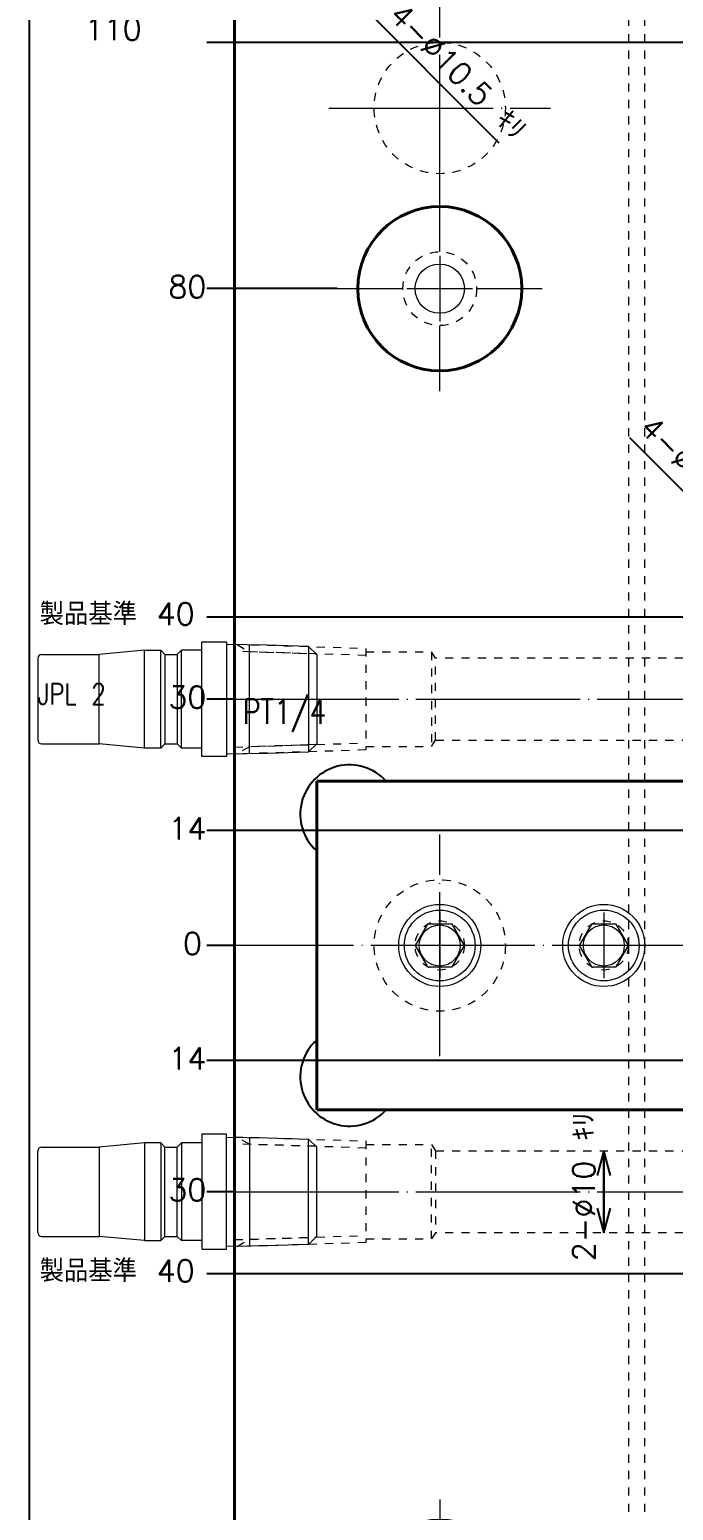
# Model space of a CAD drawing. Extents: x -178 to 604, y -587 to 345.
# Drawn here: x 250 to 328.5, y -68.8 to 111.6 of the extents above; entities that cross this region are included whole.
import ezdxf

# ---------------------------------------------------------------- set-up
doc = ezdxf.new("R2010")
doc.units = 0
doc.header["$MEASUREMENT"] = 0
for name, pattern in [('BORDER', [22, 20, -1, 0, -1]), ('PHANTOM', [35, 30, -1, 1, -1, 1, -1]), ('STITCH', [2, 1, -1])]:
    doc.linetypes.add(name, pattern=pattern)
for name, color, linetype in [('11', 7, 'Continuous'), ('12', 7, 'Continuous'), ('20', 7, 'Continuous'), ('寸法線', 7, 'Continuous')]:
    doc.layers.add(name, color=color, linetype=linetype)
doc.styles.get("Standard").update_dxf_attribs({"font": 'txt', "bigfont": 'extfont'})
doc.dimstyles.new('VELDIM0', dxfattribs={"dimtxt": 2.69875, "dimasz": 3.000166, "dimexe": 0.5, "dimexo": 0.0625, "dimgap": 0.09, "dimtad": 0, "dimdec": 3, "dimdsep": 46, "dimtxsty": 'Standard', "dimcen": 0.09, "dimdle": 3, "dimadec": 0, "dimazin": 0, "dimtfac": 1, "dimtdec": 4, "dimtofl": 0, "dimtmove": 0, "dimatfit": 3, "dimfxl": 1, "dimtolj": 1, "dimtzin": 0, "dimarcsym": 0})
doc.dimstyles.new('VELDIM1', dxfattribs={"dimtxt": 2.69875, "dimasz": 3.000166, "dimexe": 0.5, "dimexo": 0.0625, "dimgap": 0.09, "dimtad": 0, "dimdec": 3, "dimdsep": 46, "dimtxsty": 'Standard', "dimcen": 0.09, "dimdle": 2, "dimadec": 0, "dimazin": 0, "dimtfac": 1, "dimtdec": 4, "dimtofl": 0, "dimtmove": 0, "dimatfit": 3, "dimfxl": 1, "dimtolj": 1, "dimtzin": 0, "dimarcsym": 0})
doc.dimstyles.new('VELDIM2', dxfattribs={"dimtxt": 2.69875, "dimasz": 3.000166, "dimexe": 1.25, "dimexo": 0.0625, "dimgap": 0.09, "dimtad": 0, "dimdec": 3, "dimdsep": 46, "dimtxsty": 'Standard', "dimcen": 0.09, "dimdle": 5, "dimadec": 0, "dimazin": 0, "dimtfac": 1, "dimtdec": 4, "dimtofl": 0, "dimtmove": 0, "dimatfit": 3, "dimfxl": 1, "dimtolj": 1, "dimtzin": 0, "dimarcsym": 0})

# ---------------------------------------------------------------- blocks, each defined once
blk = doc.blocks.new('CLUMP66')
at = {"layer": '11', "color": 5, "linetype": 'PHANTOM', "lineweight": 5}
for p, q in [((300, 84), (300, 76)), ((296, 80), (304, 80))]:
    blk.add_line(p, q, dxfattribs=at)
at = {"layer": '11', "linetype": 'STITCH', "lineweight": 5}
blk.add_circle((300, 80), 4.5, dxfattribs=at)
at = {"layer": '11', "lineweight": 13}
blk.add_circle((300, 80), 3, dxfattribs=at)
blk = doc.blocks.new('*D157')
at = {"color": 0}
for p, q in [((288.71, 116.29), (307.22, 97.78)), ((291.4, 114.73), (288.71, 116.29)), ((288.71, 116.29), (290.27, 113.6))]:
    blk.add_line(p, q, dxfattribs=at)
blk.add_text('4-%%c10.5 ｷﾘ', height=2.6987, rotation=315, dxfattribs=at).set_placement((293.66, 113.1))
blk = doc.blocks.new('*D168')
at = {"color": 0}
for p, q in [((320, -25), (319.2, -28)), ((320, -25), (320, -25)), ((320, -35), (320, -25)), ((320, -25), (320, -35)), ((320, -25), (320, -25)), ((320, -25), (320, -28)), ((320.8, -28), (320, -25)), ((319.2, -32), (320, -35)), ((320, -35), (320, -32)), ((320, -35), (320.8, -32)), ((320, -35), (320, -35)), ((320, -35), (320, -35))]:
    blk.add_line(p, q, dxfattribs=at)
blk.add_text('2-%%c10 ｷﾘ', height=2.699, rotation=90, dxfattribs=at).set_placement((318.91, -38.46))
blk = doc.blocks.new('*D183')
at = {"color": 0}
for p, q in [((271.67, -30), (271.59, -30)), ((273.33, -30), (271.67, -30)), ((275, -30), (273.33, -30))]:
    blk.add_line(p, q, dxfattribs=at)
blk.add_text('30', height=2.699, dxfattribs=at).set_placement((266.93, -31.11))
blk = doc.blocks.new('*D184')
at = {"color": 0}
for p, q in [((271.67, 0), (271.59, 0)), ((273.33, 0), (271.67, 0)), ((275, 0), (273.33, 0))]:
    blk.add_line(p, q, dxfattribs=at)
blk.add_text('0', height=2.7, dxfattribs=at).set_placement((268.69, -1.11))
blk = doc.blocks.new('CLUMP93')
at = {"layer": '20', "color": 5, "linetype": 'BORDER', "lineweight": 5}
for p, q in [((300, -67.5), (300, -75.5)), ((287.5, -80), (295.5, -80)), ((304.5, -80), (312.5, -80)), ((300, -84.5), (300, -92.5))]:
    blk.add_line(p, q, dxfattribs=at)
at = {"layer": '20', "lineweight": 40}
blk.add_circle((300, -80), 10, dxfattribs=at)
blk = doc.blocks.new('*D486')
at = {"color": 0}
for p, q in [((349.17, 35.83), (323.18, 61.82)), ((349.17, 35.83), (347.61, 38.52)), ((346.48, 37.39), (349.17, 35.83))]:
    blk.add_line(p, q, dxfattribs=at)
blk.add_text('4-%%c16.5(Pｰ12 Oﾘﾝｸﾞ)', height=2.6987, rotation=315, dxfattribs=at).set_placement((324.2, 62.84))
blk = doc.blocks.new('CLUMP266')
at = {"layer": '20', "color": 5, "linetype": 'BORDER', "lineweight": 5}
for p, q in [((300, 84.5), (300, 92.5)), ((287.5, 80), (295.5, 80)), ((304.5, 80), (312.5, 80)), ((300, 67.5), (300, 75.5))]:
    blk.add_line(p, q, dxfattribs=at)
at = {"layer": '20', "lineweight": 40}
blk.add_circle((300, 80), 10, dxfattribs=at)
blk = doc.blocks.new('*D581')
at = {"color": 0}
for p, q in [((275.83, -80), (271.59, -80)), ((281.67, -80), (275.83, -80)), ((287.5, -80), (281.67, -80))]:
    blk.add_line(p, q, dxfattribs=at)
blk.add_text('80', height=2.699, dxfattribs=at).set_placement((266.93, -81.11))
blk = doc.blocks.new('CLUMP314')
at = {"layer": '12', "linetype": 'STITCH', "lineweight": 13}
for p, q in [((275, -23.31), (291, -23.81)), ((275, -24.17), (275, -23.31)), ((291, -24.67), (275, -24.17)), ((291, -23.81), (291, -36.19)), ((275, -35.83), (291, -35.33)), ((275, -36.69), (275, -35.83)), ((291, -36.19), (275, -36.69))]:
    blk.add_line(p, q, dxfattribs=at)
blk = doc.blocks.new('CLUMP315')
at = {"layer": '12', "lineweight": 5}
for p, q in [((271, -23), (271, -37)), ((274, -23), (271, -23)), ((274, -37), (274, -23)), ((274, -23.332489), (278.99, -23.4215)), ((276.79, -23.35275), (276.79, -36.64725)), ((278.99, -23.4215), (284, -23.578063)), ((251, -34.642674), (251, -25.049696)), ((251.48255, -24.55), (258.5, -24.55)), ((264, -24.05), (258.5, -24.55)), ((258.5, -24.55), (258.5, -35.45)), ((264, -24.05), (264, -35.95)), ((266, -24.05), (264, -24.05)), ((266, -24.05), (266, -35.95)), ((266.5, -24.55), (266, -24.05)), ((266.5, -35.45), (266.5, -24.55)), ((266.5, -24.55), (268, -24.55)), ((268, -24.55), (268.5, -24.05)), ((268, -35.45), (268, -24.55)), ((268, -35.45), (268, -24.55)), ((271, -24.05), (268.5, -24.05)), ((268.5, -24.05), (268.5, -35.95)), ((284, -23.578063), (285, -24.578063)), ((284, -36.421938), (284, -23.578063)), ((285, -35.421938), (285, -24.578063)), ((251, -34.950305), (251, -34.642674)), ((251.48255, -35.45), (258.5, -35.45)), ((264, -35.95), (258.5, -35.45)), ((264, -35.95), (266, -35.95)), ((266, -35.95), (266.5, -35.45)), ((266.5, -35.45), (268, -35.45)), ((268, -35.45), (268.5, -35.95)), ((271, -35.95), (268.5, -35.95)), ((285, -35.421938), (284, -36.421938)), ((271, -37), (274, -37)), ((278.99, -36.5785), (274, -36.667512)), ((284, -36.421938), (278.99, -36.5785))]:
    blk.add_line(p, q, dxfattribs=at)
at = {"layer": '12', "linetype": 'STITCH', "lineweight": 5}
for p, q in [((276.79, -24.20875), (275.312832, -23.355907)), ((284.883613, -24.461676), (276.79, -24.20875)), ((275.312832, -36.644094), (276.79, -35.79125)), ((276.79, -35.79125), (284.883613, -35.538325))]:
    blk.add_line(p, q, dxfattribs=at)
at = {"layer": '12', "lineweight": 5}
for centre, start, end in [((251.5, -25.049696), 92, 180), ((251.5, -34.950305), 180, 268)]:
    blk.add_arc(centre, 0.5, start, end, dxfattribs=at)
blk = doc.blocks.new('*D584')
at = {"color": 0}
for p, q in [((291.67, -40), (271.59, -40)), ((313.33, -40), (291.67, -40)), ((335, -40), (313.33, -40))]:
    blk.add_line(p, q, dxfattribs=at)
blk.add_text('製品基準 40', height=2.699, dxfattribs=at).set_placement((251.22, -40.97))
blk = doc.blocks.new('*D585')
at = {"color": 0}
for p, q in [((303.25, -14), (271.59, -14)), ((336.5, -14), (303.25, -14)), ((369.75, -14), (336.5, -14))]:
    blk.add_line(p, q, dxfattribs=at)
blk.add_text('14', height=2.699, dxfattribs=at).set_placement((266.93, -15.11))
blk = doc.blocks.new('*D586')
at = {"color": 0}
for p, q in [((291.13, -110), (271.59, -110)), ((312.26, -110), (291.13, -110)), ((333.4, -110), (312.26, -110))]:
    blk.add_line(p, q, dxfattribs=at)
blk.add_text('110', height=2.699, dxfattribs=at).set_placement((256.73, -109.72))
blk = doc.blocks.new('CLUMP316')
at = {"layer": '12', "linetype": 'STITCH', "lineweight": 13}
for p, q in [((275, 36.69), (291, 36.19)), ((275, 35.83), (275, 36.69)), ((291, 36.19), (291, 23.81)), ((291, 35.33), (275, 35.83)), ((275, 24.17), (291, 24.67)), ((275, 23.31), (275, 24.17)), ((291, 23.81), (275, 23.31))]:
    blk.add_line(p, q, dxfattribs=at)
blk = doc.blocks.new('CLUMP317')
at = {"layer": '12', "lineweight": 5}
for p, q in [((271, 23), (271, 37)), ((271, 37), (274, 37)), ((274, 37), (274, 23)), ((278.99, 36.5785), (274, 36.667512)), ((276.79, 23.35275), (276.79, 36.64725)), ((284, 36.421938), (278.99, 36.5785)), ((285, 35.421938), (284, 36.421938)), ((284, 36.421938), (284, 23.578063)), ((251, 34.950305), (251, 34.642674)), ((251, 34.642674), (251, 25.049696)), ((251.48255, 35.45), (258.5, 35.45)), ((264, 35.95), (258.5, 35.45)), ((258.5, 24.55), (258.5, 35.45)), ((264, 24.05), (264, 35.95)), ((264, 35.95), (266, 35.95)), ((266, 24.05), (266, 35.95)), ((266, 35.95), (266.5, 35.45)), ((266.5, 35.45), (266.5, 24.55)), ((266.5, 35.45), (268, 35.45)), ((268, 35.45), (268.5, 35.95)), ((268, 35.45), (268, 24.55)), ((268, 35.45), (268, 24.55)), ((271, 35.95), (268.5, 35.95)), ((268.5, 24.05), (268.5, 35.95)), ((285, 35.421938), (285, 24.578063)), ((251.48255, 24.55), (258.5, 24.55)), ((264, 24.05), (258.5, 24.55)), ((266, 24.05), (264, 24.05)), ((266.5, 24.55), (266, 24.05)), ((266.5, 24.55), (268, 24.55)), ((268, 24.55), (268.5, 24.05)), ((271, 24.05), (268.5, 24.05)), ((278.99, 23.4215), (284, 23.578063)), ((284, 23.578063), (285, 24.578063)), ((274, 23), (271, 23)), ((274, 23.332489), (278.99, 23.4215))]:
    blk.add_line(p, q, dxfattribs=at)
at = {"layer": '12', "linetype": 'STITCH', "lineweight": 5}
for p, q in [((275.312832, 36.644094), (276.79, 35.79125)), ((276.79, 35.79125), (284.883613, 35.538325)), ((276.79, 24.20875), (275.312832, 23.355907)), ((284.883613, 24.461676), (276.79, 24.20875))]:
    blk.add_line(p, q, dxfattribs=at)
at = {"layer": '12', "lineweight": 5}
for centre, start, end in [((251.5, 34.950305), 92, 180), ((251.5, 25.049696), 180, 268)]:
    blk.add_arc(centre, 0.5, start, end, dxfattribs=at)
blk = doc.blocks.new('*D659')
at = {"color": 0}
for p, q in [((291.13, 110), (271.59, 110)), ((312.26, 110), (291.13, 110)), ((333.4, 110), (312.26, 110))]:
    blk.add_line(p, q, dxfattribs=at)
blk.add_text('110', height=2.699, dxfattribs=at).set_placement((256.73, 110.28))
blk = doc.blocks.new('*D660')
at = {"color": 0}
for p, q in [((303.25, 14), (271.59, 14)), ((336.5, 14), (303.25, 14)), ((369.75, 14), (336.5, 14))]:
    blk.add_line(p, q, dxfattribs=at)
blk.add_text('14', height=2.699, dxfattribs=at).set_placement((266.93, 12.89))
blk = doc.blocks.new('CLUMP358')
at = {"layer": '11', "color": 5, "linetype": 'PHANTOM', "lineweight": 5}
for p, q in [((300, 4), (300, -4)), ((304, 0), (296, 0))]:
    blk.add_line(p, q, dxfattribs=at)
at = {"layer": '11', "linetype": 'STITCH', "lineweight": 13}
blk.add_circle((300, 0), 3, dxfattribs=at)
at = {"layer": '11', "color": 5, "lineweight": 5}
blk.add_circle((300, 0), 2.5, dxfattribs=at)
blk = doc.blocks.new('CLUMP359')
at = {"layer": '11', "lineweight": 13}
for p, q in [((298.5, 2.6), (297, 0)), ((301.5, 2.6), (298.5, 2.6)), ((303, 0), (301.5, 2.6)), ((297, 0), (298.5, -2.6)), ((301.5, -2.6), (303, 0)), ((298.5, -2.6), (301.5, -2.6))]:
    blk.add_line(p, q, dxfattribs=at)
for radius in [5, 4.31]:
    blk.add_circle((300, 0), radius, dxfattribs=at)
blk = doc.blocks.new('CLUMP360')
at = {"layer": '11', "lineweight": 13}
for p, q in [((318.5, 2.6), (317, 0)), ((321.5, 2.6), (318.5, 2.6)), ((323, 0), (321.5, 2.6)), ((317, 0), (318.5, -2.6)), ((321.5, -2.6), (323, 0)), ((318.5, -2.6), (321.5, -2.6))]:
    blk.add_line(p, q, dxfattribs=at)
for radius in [5, 4.31]:
    blk.add_circle((320, 0), radius, dxfattribs=at)
blk = doc.blocks.new('CLUMP361')
at = {"layer": '11', "color": 5, "linetype": 'PHANTOM', "lineweight": 5}
for p, q in [((320, 4), (320, -4)), ((324, 0), (316, 0))]:
    blk.add_line(p, q, dxfattribs=at)
at = {"layer": '11', "linetype": 'STITCH', "lineweight": 13}
blk.add_circle((320, 0), 3, dxfattribs=at)
at = {"layer": '11', "color": 5, "lineweight": 5}
blk.add_circle((320, 0), 2.5, dxfattribs=at)
blk = doc.blocks.new('*D671')
at = {"color": 0}
for p, q in [((272.83, 120), (271.59, 120)), ((275.67, 120), (272.83, 120)), ((278.5, 120), (275.67, 120))]:
    blk.add_line(p, q, dxfattribs=at)
blk.add_text('120', height=2.699, dxfattribs=at).set_placement((265.18, 118.89))
blk = doc.blocks.new('*D672')
at = {"color": 0}
for p, q in [((275.83, 80), (271.59, 80)), ((281.67, 80), (275.83, 80)), ((287.5, 80), (281.67, 80))]:
    blk.add_line(p, q, dxfattribs=at)
blk.add_text('80', height=2.699, dxfattribs=at).set_placement((266.93, 78.89))
blk = doc.blocks.new('*D673')
at = {"color": 0}
for p, q in [((271.67, 30), (271.59, 30)), ((273.33, 30), (271.67, 30)), ((275, 30), (273.33, 30))]:
    blk.add_line(p, q, dxfattribs=at)
blk.add_text('30', height=2.699, dxfattribs=at).set_placement((266.93, 28.89))
blk = doc.blocks.new('*D674')
at = {"color": 0}
for p, q in [((291.67, 40), (271.59, 40)), ((313.33, 40), (291.67, 40)), ((335, 40), (313.33, 40))]:
    blk.add_line(p, q, dxfattribs=at)
blk.add_text('製品基準 40', height=2.699, dxfattribs=at).set_placement((251.22, 39.03))
blk = doc.blocks.new('*D734')
at = {"color": 0}
for p, q in [((271.67, 175), (271.59, 175)), ((273.33, 175), (271.67, 175)), ((275, 175), (273.33, 175))]:
    blk.add_line(p, q, dxfattribs=at)
blk.add_text('175', height=2.699, dxfattribs=at).set_placement((265.18, 173.89))
blk = doc.blocks.new('*D745')
at = {"color": 0}
for p, q in [((297.17, 134), (271.59, 134)), ((324.33, 134), (297.17, 134)), ((351.5, 134), (324.33, 134))]:
    blk.add_line(p, q, dxfattribs=at)
blk.add_text('134', height=2.699, dxfattribs=at).set_placement((265.18, 132.89))
blk = doc.blocks.new('*D865')
at = {"color": 0}
for p, q in [((297.17, -134), (271.59, -134)), ((324.33, -134), (297.17, -134)), ((351.5, -134), (324.33, -134))]:
    blk.add_line(p, q, dxfattribs=at)
blk.add_text('134', height=2.699, dxfattribs=at).set_placement((265.18, -135.11))
blk = doc.blocks.new('*D872')
at = {"color": 0}
for p, q in [((272.83, -120), (271.59, -120)), ((275.67, -120), (272.83, -120)), ((278.5, -120), (275.67, -120))]:
    blk.add_line(p, q, dxfattribs=at)
blk.add_text('120', height=2.699, dxfattribs=at).set_placement((265.18, -121.11))
blk = doc.blocks.new('*D882')
at = {"color": 0}
for p, q in [((271.67, -175), (271.59, -175)), ((273.33, -175), (271.67, -175)), ((275, -175), (273.33, -175))]:
    blk.add_line(p, q, dxfattribs=at)
blk.add_text('175', height=2.699, dxfattribs=at).set_placement((265.18, -176.11))

msp = doc.modelspace()

# ---------------------------------------------------------------- linework, layer by layer
at = {"layer": '12', "linetype": 'STITCH', "lineweight": 13}
for p, q in [((291, 35.75), (299, 35.75)), ((299.5, 35), (299, 35.75)), ((299, 35.75), (299, 24.25)), ((357.6471, 35), (299.5, 35)), ((299.5, 25), (299.5, 35)), ((291, 24.25), (299, 24.25)), ((299, 24.25), (299.5, 25)), ((299.5, 25), (357.6471, 25)), ((291, -24.25), (299, -24.25)), ((299, -24.25), (299.5, -25)), ((299, -35.75), (299, -24.25)), ((299.5, -25), (299.5, -35)), ((299.5, -25), (357.6471, -25)), ((291, -35.75), (299, -35.75)), ((299.5, -35), (299, -35.75)), ((357.6471, -35), (299.5, -35))]:
    msp.add_line(p, q, dxfattribs=at)
at = {"layer": '12', "color": 5, "linetype": 'BORDER', "lineweight": 5}
for p, q in [((275, 30), (346.75, 30)), ((275, -30), (346.75, -30))]:
    msp.add_line(p, q, dxfattribs=at)
at = {"layer": '20', "lineweight": 25}
msp.add_line((250, -173), (250, 173), dxfattribs=at)
at = {"layer": '20', "lineweight": 40}
for p, q in [((275, -173), (275, 173)), ((335, 20), (285, 20)), ((285, -20), (285, 20)), ((335, -20), (285, -20))]:
    msp.add_line(p, q, dxfattribs=at)
at = {"layer": '20', "linetype": 'STITCH', "lineweight": 13}
for p, q in [((323, 173), (323, 0)), ((325, 0), (325, 173)), ((323, 0), (323, -173)), ((325, -173), (325, 0))]:
    msp.add_line(p, q, dxfattribs=at)
at = {"layer": '20', "color": 5, "linetype": 'BORDER', "lineweight": 5}
for p, q in [((300, 88.5), (300, 115.5)), ((300, 88.5), (300, 115.5)), ((286.5, 102), (313.5, 102)), ((286.5, 102), (313.5, 102)), ((300, -13.5), (300, 13.5)), ((300, -13.5), (300, 13.5)), ((400, 0), (275, 0))]:
    msp.add_line(p, q, dxfattribs=at)
at = {"layer": '20', "color": 1, "linetype": 'STITCH', "lineweight": 13}
for centre in [(300, 102), (300, 102), (300, 0), (300, 0)]:
    msp.add_circle(centre, 8, dxfattribs=at)
at = {"layer": '20', "lineweight": 25}
for centre, start, end in [((289, 16), 41.810315, 228.189685), ((289, -16), 131.810315, 318.189685)]:
    msp.add_arc(centre, 6, start, end, dxfattribs=at)

# ---------------------------------------------------------------- block references
at = {"layer": '11', "linetype": 'BORDER', "lineweight": 5}
for name in ['CLUMP66', 'CLUMP358', 'CLUMP361']:
    msp.add_blockref(name, (0, 0), dxfattribs=at)
at = {"layer": '11', "lineweight": 25}
for name in ['CLUMP359', 'CLUMP360']:
    msp.add_blockref(name, (0, 0), dxfattribs=at)
at = {"layer": '12', "lineweight": 5}
for name in ['CLUMP317', 'CLUMP315']:
    msp.add_blockref(name, (0, 0), dxfattribs=at)
at = {"layer": '12', "lineweight": 13}
for name in ['CLUMP316', 'CLUMP314']:
    msp.add_blockref(name, (0, 0), dxfattribs=at)
at = {"layer": '20', "linetype": 'STITCH', "lineweight": 13}
for name in ['CLUMP266', 'CLUMP93']:
    msp.add_blockref(name, (0, 0), dxfattribs=at)

# ---------------------------------------------------------------- texts
at = {"layer": '寸法線', "lineweight": 13, "insert": (251, 31.9152), "char_height": 2.55, "width": 11.5, "attachment_point": 1}
msp.add_mtext('\\W0.8;JPL 2', dxfattribs=at)
at = {"layer": '寸法線', "lineweight": 40, "insert": (276, 30), "char_height": 2.998611, "width": 13.8, "attachment_point": 1}
msp.add_mtext('\\W0.8;PT1/4', dxfattribs=at)

# ---------------------------------------------------------------- dimensions: what is measured, and where the dimension line sits
at = {"layer": '寸法線', "color": 5, "lineweight": 5}
for feature_location, offset, origin, picture, middle in [((275, 175), (0, -175), (270, 175), '*D734', (270, 175)), ((351.5, 134), (-76.5, -134), (270, 134), '*D745', (270, 134)), ((278.5, 120), (-3.5, -120), (270, 120), '*D671', (270, 120)), ((287.5, 80), (-12.5, -80), (270, 80), '*D672', (270, 80)), ((275, 30), (0, -30), (270, 30), '*D673', (270, 30)), ((369.75, 14), (-94.75, -14), (270, 14), '*D660', (270, 14)), ((351.5, -134), (-76.5, 134), (270, -134), '*D865', (270, -134)), ((278.5, -120), (-3.5, 120), (270, -120), '*D872', (270, -120)), ((275, -175), (0, 175), (270, -175), '*D882', (270, -175)), ((275, -30), (0, 30), (270, -30), '*D183', (270, -30)), ((287.5, -80), (-12.5, 80), (270, -80), '*D581', (270, -80)), ((369.75, -14), (-94.75, 14), (270, -14), '*D585', (270, -14)), ((275, 0), (0, 0), (270, 0), '*D184', (270, 0))]:
    dim = msp.add_ordinate_dim(feature_location=feature_location, offset=offset, dtype=0, origin=origin, dimstyle='VELDIM1', dxfattribs=at)
    dim.commit()
    dim.dimension.update_dxf_attribs({"geometry": picture, "text_midpoint": middle})
for p1, p2, text, picture, middle in [((281.2877, 123.7123), (288.7123, 116.2877), '4-%%c<> ｷﾘ', '*D157', (300, 105)), ((360.8336, 24.1664), (349.1664, 35.8336), '4-%%c<>(Pｰ12 Oﾘﾝｸﾞ)', '*D486', (335.5924, 49.1801))]:
    dim = msp.add_diameter_dim_2p(p1=p1, p2=p2, text=text, dimstyle='VELDIM2', dxfattribs=at)
    dim.commit()
    dim.dimension.update_dxf_attribs({"geometry": picture, "text_midpoint": middle, "dimtype": 131})
at = {"layer": '寸法線', "color": 1, "lineweight": 5}
for feature_location, offset, origin, picture, middle in [((333.3953136439, 110), (-58.3953136439, -110), (270, 110), '*D659', (270, 110)), ((333.3953136438, -110), (-58.3953136438, 110), (270, -110), '*D586', (270, -110))]:
    dim = msp.add_ordinate_dim(feature_location=feature_location, offset=offset, dtype=0, origin=origin, dimstyle='VELDIM1', dxfattribs=at)
    dim.commit()
    dim.dimension.update_dxf_attribs({"geometry": picture, "text_midpoint": middle})
at = {"layer": '寸法線', "color": 5, "lineweight": 5}
for feature_location, offset, origin, picture, middle in [((335, 40), (-60, -40), (270, 40), '*D674', (270, 40)), ((335, -40), (-60, 40), (270, -40), '*D584', (270, -40))]:
    dim = msp.add_ordinate_dim(feature_location=feature_location, offset=offset, dtype=0, origin=origin, text='製品基準 <>', dimstyle='VELDIM1', dxfattribs=at)
    dim.commit()
    dim.dimension.update_dxf_attribs({"geometry": picture, "text_midpoint": middle})
dim = msp.add_linear_dim(base=(320, -35), p1=(320, -35), p2=(320, -25), angle=90, text='2-%%c<> ｷﾘ', dimstyle='VELDIM0', dxfattribs=at)
dim.commit()
dim.dimension.update_dxf_attribs({"geometry": '*D168', "text_midpoint": (320, -30), "dimtype": 129})

doc.saveas('drawing.dxf')
